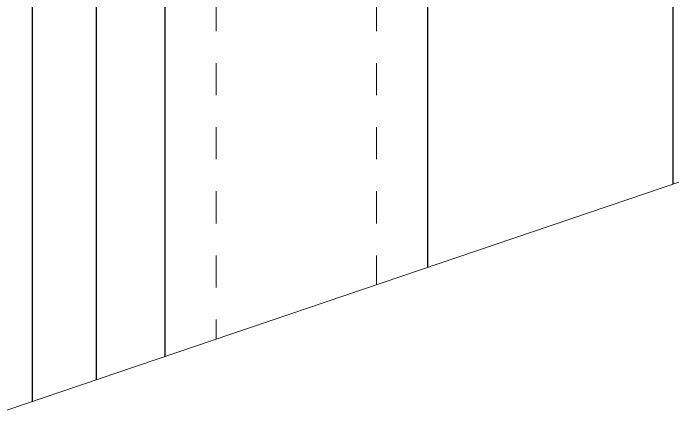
# Model space of a CAD drawing. Header units: inches. Extents: x -66.2 to 5.8, y 249.7 to 328.9.
# Drawn here: x -36.805 to -34.746, y 271.558 to 272.846 of the extents above; entities that cross this region are included whole.
import ezdxf

# ---------------------------------------------------------------- set-up
doc = ezdxf.new("R2010")
doc.units = ezdxf.units.IN
doc.header["$MEASUREMENT"] = 0
doc.linetypes.add('DASHED2', pattern=[0.375, 0.25, -0.125])
doc.layers.add('A2 Hatch', color=8, linetype='Continuous', lineweight=9)
doc.layers.add('DIM', color=3, linetype='Continuous', lineweight=13)

msp = doc.modelspace()

# ---------------------------------------------------------------- linework, layer by layer
at = {"color": 1}
for p, q in [((-36.7458, 273.3903), (-36.7458, 271.6344)), ((-36.5458, 273.1403), (-36.5458, 271.7022)), ((-36.3308, 272.8903), (-36.3308, 271.7752)), ((-35.5108, 272.8903), (-35.5108, 272.0532)), ((-34.7458, 272.8903), (-34.7458, 272.3127))]:
    msp.add_line(p, q, dxfattribs=at)
at = {"layer": 'A2 Hatch', "linetype": 'DASHED2', "ltscale": 0.15}
for p, q in [((-36.1708, 272.8903), (-36.1708, 271.8294)), ((-35.6708, 272.8903), (-35.6708, 271.999))]:
    msp.add_line(p, q, dxfattribs=at)
at = {"layer": 'DIM'}
msp.add_lwpolyline([(-33.2451, 272.8217), (-37.8839, 271.2484), (-37.2286, 269.3164), (-40.446, 272.5338), (-39.7907, 270.6017), (-45.0161, 268.8296)], dxfattribs=at)

doc.saveas('drawing.dxf')
